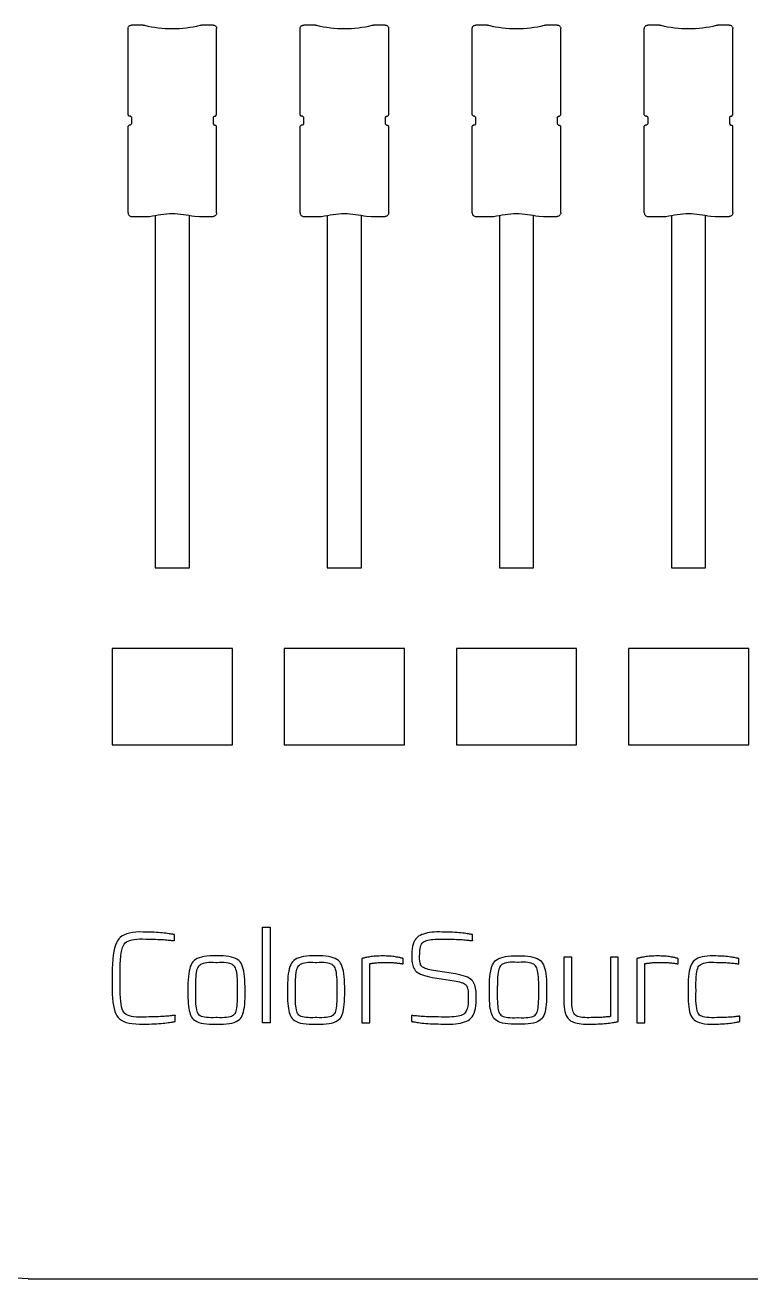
# Model space of a CAD drawing. Extents: x -49 to 275, y -8 to 142.
# Drawn here: x 51.12 to 54.28, y 87.31 to 92.78 of the extents above; entities that cross this region are included whole.
import ezdxf
from ezdxf.enums import TextEntityAlignment as Align

# ---------------------------------------------------------------- set-up
doc = ezdxf.new("R2010")
doc.units = 0
doc.header["$LTSCALE"] = 0.5
doc.header["$MEASUREMENT"] = 0
doc.layers.get('0').update_dxf_attribs({"linetype": 'CONTINUOUS'})
doc.layers.add('RISER', color=7, linetype='CONTINUOUS')
doc.styles.add('ARIAL', font='arial.ttf')

# ---------------------------------------------------------------- blocks, each defined once
blk = doc.blocks.new('*U32')
at = {"layer": 'RISER'}
for p, q in [((-11.506, -0.4239), (-11.506, -0.0478)), ((-11.4395, -0.0323), (-11.4904, -0.0323)), ((-11.4395, -0.0323), (-11.4345, -0.033)), ((-11.1915, -0.033), (-11.1865, -0.0323)), ((-11.1356, -0.0323), (-11.1865, -0.0323)), ((-11.12, -0.4239), (-11.12, -0.0478)), ((-10.756, -0.4239), (-10.756, -0.0478)), ((-10.6895, -0.0323), (-10.7404, -0.0323)), ((-10.6895, -0.0323), (-10.6845, -0.033)), ((-10.4415, -0.033), (-10.4365, -0.0323)), ((-10.3856, -0.0323), (-10.4365, -0.0323)), ((-10.37, -0.4239), (-10.37, -0.0478)), ((-10.006, -0.4239), (-10.006, -0.0478)), ((-9.9394, -0.0323), (-9.9904, -0.0323)), ((-9.9394, -0.0323), (-9.9345, -0.033)), ((-9.6915, -0.033), (-9.6865, -0.0323)), ((-9.6356, -0.0323), (-9.6865, -0.0323)), ((-9.62, -0.4239), (-9.62, -0.0478)), ((-9.256, -0.4239), (-9.256, -0.0478)), ((-9.1894, -0.0323), (-9.2404, -0.0323)), ((-9.1894, -0.0323), (-9.1845, -0.033)), ((-8.9415, -0.033), (-8.9365, -0.0323)), ((-8.8856, -0.0323), (-8.9365, -0.0323)), ((-8.87, -0.4239), (-8.87, -0.0478)), ((-11.501, -0.4289), (-11.506, -0.4239)), ((-11.496, -0.4289), (-11.501, -0.4289)), ((-11.491, -0.4338), (-11.496, -0.4289)), ((-11.491, -0.4338), (-11.491, -0.4636)), ((-11.135, -0.4338), (-11.13, -0.4289)), ((-11.135, -0.4338), (-11.135, -0.4636)), ((-11.13, -0.4289), (-11.125, -0.4289)), ((-11.125, -0.4289), (-11.12, -0.4239)), ((-10.751, -0.4289), (-10.756, -0.4239)), ((-10.746, -0.4289), (-10.751, -0.4289)), ((-10.741, -0.4338), (-10.746, -0.4289)), ((-10.741, -0.4338), (-10.741, -0.4636)), ((-10.385, -0.4338), (-10.38, -0.4289)), ((-10.385, -0.4338), (-10.385, -0.4636)), ((-10.38, -0.4289), (-10.375, -0.4289)), ((-10.375, -0.4289), (-10.37, -0.4239)), ((-10.001, -0.4289), (-10.006, -0.4239)), ((-9.996, -0.4289), (-10.001, -0.4289)), ((-9.991, -0.4338), (-9.996, -0.4289)), ((-9.991, -0.4338), (-9.991, -0.4636)), ((-9.635, -0.4338), (-9.63, -0.4289)), ((-9.635, -0.4338), (-9.635, -0.4636)), ((-9.63, -0.4289), (-9.625, -0.4289)), ((-9.625, -0.4289), (-9.62, -0.4239)), ((-9.251, -0.4289), (-9.256, -0.4239)), ((-9.246, -0.4289), (-9.251, -0.4289)), ((-9.241, -0.4338), (-9.246, -0.4289)), ((-9.241, -0.4338), (-9.241, -0.4636)), ((-8.885, -0.4338), (-8.88, -0.4289)), ((-8.885, -0.4338), (-8.885, -0.4636)), ((-8.88, -0.4289), (-8.875, -0.4289)), ((-8.875, -0.4289), (-8.87, -0.4239)), ((-11.501, -0.4686), (-11.506, -0.4735)), ((-11.506, -0.8513), (-11.506, -0.4735)), ((-11.496, -0.4686), (-11.501, -0.4686)), ((-11.491, -0.4636), (-11.496, -0.4686)), ((-11.135, -0.4636), (-11.13, -0.4686)), ((-11.13, -0.4686), (-11.125, -0.4686)), ((-11.125, -0.4686), (-11.12, -0.4735)), ((-11.12, -0.8513), (-11.12, -0.4735)), ((-10.751, -0.4686), (-10.756, -0.4735)), ((-10.756, -0.8513), (-10.756, -0.4735)), ((-10.746, -0.4686), (-10.751, -0.4686)), ((-10.741, -0.4636), (-10.746, -0.4686)), ((-10.385, -0.4636), (-10.38, -0.4686)), ((-10.38, -0.4686), (-10.375, -0.4686)), ((-10.375, -0.4686), (-10.37, -0.4735)), ((-10.37, -0.8513), (-10.37, -0.4735)), ((-10.001, -0.4686), (-10.006, -0.4735)), ((-10.006, -0.8513), (-10.006, -0.4735)), ((-9.996, -0.4686), (-10.001, -0.4686)), ((-9.991, -0.4636), (-9.996, -0.4686)), ((-9.635, -0.4636), (-9.63, -0.4686)), ((-9.63, -0.4686), (-9.625, -0.4686)), ((-9.625, -0.4686), (-9.62, -0.4735)), ((-9.62, -0.8513), (-9.62, -0.4735)), ((-9.251, -0.4686), (-9.256, -0.4735)), ((-9.256, -0.8513), (-9.256, -0.4735)), ((-9.246, -0.4686), (-9.251, -0.4686)), ((-9.241, -0.4636), (-9.246, -0.4686)), ((-8.885, -0.4636), (-8.88, -0.4686)), ((-8.88, -0.4686), (-8.875, -0.4686)), ((-8.875, -0.4686), (-8.87, -0.4735)), ((-8.87, -0.8513), (-8.87, -0.4735)), ((-11.4904, -0.8667), (-11.4283, -0.8667)), ((-11.4283, -0.8667), (-11.4121, -0.8665)), ((-11.3875, -0.8634), (-11.3875, -2.3988)), ((-11.2385, -2.3988), (-11.2385, -0.8634)), ((-11.2162, -0.8662), (-11.1949, -0.8667)), ((-11.1949, -0.8667), (-11.1356, -0.8667)), ((-10.7404, -0.8667), (-10.6783, -0.8667)), ((-10.6783, -0.8667), (-10.6621, -0.8665)), ((-10.6375, -0.8634), (-10.6375, -2.3988)), ((-10.4885, -2.3988), (-10.4885, -0.8634)), ((-10.4662, -0.8662), (-10.4449, -0.8667)), ((-10.4449, -0.8667), (-10.3856, -0.8667)), ((-9.9904, -0.8667), (-9.9283, -0.8667)), ((-9.9283, -0.8667), (-9.9121, -0.8665)), ((-9.8875, -0.8634), (-9.8875, -2.3988)), ((-9.7385, -2.3988), (-9.7385, -0.8634)), ((-9.7162, -0.8662), (-9.6949, -0.8667)), ((-9.6949, -0.8667), (-9.6356, -0.8667)), ((-9.2404, -0.8667), (-9.1783, -0.8667)), ((-9.1783, -0.8667), (-9.1621, -0.8665)), ((-9.1375, -0.8634), (-9.1375, -2.3988)), ((-8.9885, -2.3988), (-8.9885, -0.8634)), ((-8.9662, -0.8662), (-8.9449, -0.8667)), ((-8.9449, -0.8667), (-8.8856, -0.8667)), ((-11.3875, -2.3988), (-11.2385, -2.3988)), ((-10.6375, -2.3988), (-10.4885, -2.3988)), ((-9.8875, -2.3988), (-9.7385, -2.3988)), ((-9.1375, -2.3988), (-8.9885, -2.3988)), ((-11.051, -2.7501), (-11.575, -2.7501)), ((-11.575, -2.7501), (-11.575, -3.171)), ((-11.051, -3.171), (-11.051, -2.7501)), ((-10.301, -2.7501), (-10.825, -2.7501)), ((-10.825, -2.7501), (-10.825, -3.171)), ((-10.301, -3.171), (-10.301, -2.7501)), ((-9.551, -2.7501), (-10.075, -2.7501)), ((-10.075, -2.7501), (-10.075, -3.171)), ((-9.551, -3.171), (-9.551, -2.7501)), ((-8.801, -2.7501), (-9.325, -2.7501)), ((-9.325, -2.7501), (-9.325, -3.171)), ((-8.801, -3.171), (-8.801, -2.7501)), ((-11.575, -3.171), (-11.051, -3.171)), ((-10.825, -3.171), (-10.301, -3.171)), ((-10.075, -3.171), (-9.551, -3.171)), ((-9.325, -3.171), (-8.801, -3.171)), ((-11.941, -5.4991), (-12.5552, -5.4672)), ((-11.941, -5.4991), (11.941, -5.4991))]:
    blk.add_line(p, q, dxfattribs=at)
for points in [[(-11.3007, -4.3767), (-11.3007, -4.3497), (-11.3007, -4.3497), (-11.3012, -4.3499), (-11.3023, -4.35), (-11.304, -4.3503), (-11.3064, -4.3505), (-11.3094, -4.3509), (-11.3131, -4.3513), (-11.3174, -4.3517), (-11.3224, -4.3523), (-11.328, -4.3528), (-11.3343, -4.3534), (-11.3343, -4.3534), (-11.3412, -4.3541), (-11.3485, -4.3546), (-11.3564, -4.3551), (-11.3649, -4.3556), (-11.3738, -4.356), (-11.3833, -4.3563), (-11.3933, -4.3566), (-11.4038, -4.3569), (-11.4148, -4.357), (-11.4263, -4.3572), (-11.4263, -4.3572), (-11.4416, -4.3579), (-11.4557, -4.358), (-11.4685, -4.3575), (-11.4802, -4.3563), (-11.4906, -4.3546), (-11.4999, -4.3523), (-11.5079, -4.3493), (-11.5147, -4.3457), (-11.5203, -4.3415), (-11.5247, -4.3367), (-11.5247, -4.3367), (-11.5283, -4.3307), (-11.5314, -4.3228), (-11.5341, -4.3131), (-11.5363, -4.3016), (-11.5381, -4.2882), (-11.5395, -4.273), (-11.5404, -4.2559), (-11.5409, -4.237), (-11.5409, -4.2162), (-11.5405, -4.1937), (-11.5405, -4.1937), (-11.5408, -4.1693), (-11.5406, -4.147), (-11.5399, -4.1266), (-11.5388, -4.1083), (-11.5373, -4.0919), (-11.5353, -4.0774), (-11.5328, -4.065), (-11.5298, -4.0546), (-11.5264, -4.0461), (-11.5226, -4.0396), (-11.5226, -4.0396), (-11.5179, -4.0344), (-11.5122, -4.0299), (-11.5055, -4.026), (-11.4976, -4.0229), (-11.4887, -4.0203), (-11.4787, -4.0185), (-11.4677, -4.0172), (-11.4555, -4.0167), (-11.4423, -4.0168), (-11.4281, -4.0176), (-11.4281, -4.0176), (-11.4167, -4.0177), (-11.4058, -4.0178), (-11.3955, -4.0181), (-11.3856, -4.0183), (-11.3763, -4.0186), (-11.3675, -4.019), (-11.3592, -4.0194), (-11.3514, -4.0199), (-11.3441, -4.0204), (-11.3373, -4.021), (-11.3373, -4.021), (-11.3311, -4.0216), (-11.3255, -4.0221), (-11.3206, -4.0226), (-11.3164, -4.023), (-11.3127, -4.0234), (-11.3097, -4.0237), (-11.3074, -4.024), (-11.3057, -4.0242), (-11.3046, -4.0243), (-11.3042, -4.0244), (-11.3042, -3.9979), (-11.3042, -3.9979), (-11.3046, -3.9977), (-11.3058, -3.9974), (-11.3077, -3.9971), (-11.3103, -3.9966), (-11.3135, -3.9961), (-11.3175, -3.9955), (-11.3222, -3.9948), (-11.3276, -3.9941), (-11.3337, -3.9932), (-11.3405, -3.9923), (-11.3405, -3.9923), (-11.3479, -3.9913), (-11.3558, -3.9905), (-11.3643, -3.9897), (-11.3734, -3.989), (-11.3831, -3.9884), (-11.3932, -3.9879), (-11.404, -3.9874), (-11.4153, -3.9871), (-11.4271, -3.9868), (-11.4395, -3.9866), (-11.4395, -3.9866), (-11.4564, -3.9864), (-11.472, -3.987), (-11.4863, -3.9886), (-11.4995, -3.991), (-11.5114, -3.9944), (-11.522, -3.9986), (-11.5314, -4.0038), (-11.5396, -4.0098), (-11.5465, -4.0167), (-11.5522, -4.0245), (-11.5522, -4.0245), (-11.557, -4.0337), (-11.5613, -4.0445), (-11.565, -4.0571), (-11.5681, -4.0715), (-11.5706, -4.0875), (-11.5726, -4.1053), (-11.574, -4.1248), (-11.5749, -4.146), (-11.5751, -4.169), (-11.5749, -4.1937), (-11.5749, -4.1937), (-11.5753, -4.2165), (-11.5752, -4.2378), (-11.5745, -4.2576), (-11.5733, -4.2757), (-11.5716, -4.2923), (-11.5693, -4.3073), (-11.5665, -4.3207), (-11.5631, -4.3326), (-11.5592, -4.3429), (-11.5548, -4.3516), (-11.5548, -4.3516), (-11.5494, -4.359), (-11.5425, -4.3657), (-11.5343, -4.3715), (-11.5247, -4.3764), (-11.5137, -4.3805), (-11.5013, -4.3837), (-11.4875, -4.3861), (-11.4724, -4.3876), (-11.4558, -4.3883), (-11.4378, -4.3881), (-11.4378, -4.3881), (-11.4253, -4.3879), (-11.4134, -4.3877), (-11.402, -4.3873), (-11.3911, -4.3869), (-11.3808, -4.3863), (-11.3711, -4.3857), (-11.3619, -4.385), (-11.3533, -4.3842), (-11.3452, -4.3834), (-11.3377, -4.3824), (-11.3377, -4.3824), (-11.3308, -4.3814), (-11.3246, -4.3806), (-11.3191, -4.3798), (-11.3143, -4.3791), (-11.3103, -4.3785), (-11.307, -4.3779), (-11.3043, -4.3775), (-11.3024, -4.3771), (-11.3012, -4.3769), (-11.3007, -4.3767), (-11.3007, -4.3767)], [(-10.8863, -4.3826), (-10.9206, -4.3826), (-10.9206, -3.9661), (-10.8863, -3.9661), (-10.8863, -4.3826), (-10.8863, -4.3826)], [(-9.9888, -4.2808), (-9.9888, -4.2808), (-9.9885, -4.2714), (-9.9884, -4.2624), (-9.9887, -4.2539), (-9.9893, -4.2458), (-9.9903, -4.2381), (-9.9916, -4.2309), (-9.9932, -4.2241), (-9.9952, -4.2178), (-9.9975, -4.2119), (-10.0001, -4.2064), (-10.0001, -4.2064), (-10.0034, -4.2013), (-10.0078, -4.1965), (-10.0131, -4.192), (-10.0195, -4.1878), (-10.0269, -4.184), (-10.0353, -4.1804), (-10.0447, -4.1771), (-10.0551, -4.1742), (-10.0666, -4.1715), (-10.079, -4.1691), (-10.1744, -4.1538), (-10.1744, -4.1538), (-10.1828, -4.1525), (-10.1904, -4.1511), (-10.1974, -4.1495), (-10.2038, -4.1478), (-10.2094, -4.146), (-10.2143, -4.1441), (-10.2186, -4.142), (-10.2222, -4.1398), (-10.2251, -4.1374), (-10.2273, -4.135), (-10.2273, -4.135), (-10.2291, -4.1322), (-10.2307, -4.1288), (-10.232, -4.125), (-10.2331, -4.1207), (-10.234, -4.1158), (-10.2346, -4.1104), (-10.235, -4.1045), (-10.2352, -4.0981), (-10.2352, -4.0911), (-10.2349, -4.0837), (-10.2349, -4.0837), (-10.2348, -4.0745), (-10.2343, -4.0662), (-10.2332, -4.0585), (-10.2315, -4.0516), (-10.2294, -4.0455), (-10.2268, -4.0401), (-10.2236, -4.0354), (-10.2199, -4.0315), (-10.2158, -4.0283), (-10.2111, -4.0259), (-10.2111, -4.0259), (-10.2057, -4.0239), (-10.1997, -4.0222), (-10.1929, -4.0208), (-10.1853, -4.0196), (-10.177, -4.0186), (-10.168, -4.0179), (-10.1582, -4.0175), (-10.1477, -4.0173), (-10.1364, -4.0173), (-10.1244, -4.0176), (-10.1244, -4.0176), (-10.1134, -4.0177), (-10.1029, -4.0179), (-10.0928, -4.0181), (-10.0833, -4.0183), (-10.0743, -4.0187), (-10.0658, -4.019), (-10.0577, -4.0194), (-10.0502, -4.0199), (-10.0431, -4.0204), (-10.0366, -4.021), (-10.0366, -4.021), (-10.0306, -4.0216), (-10.0252, -4.0221), (-10.0205, -4.0226), (-10.0164, -4.023), (-10.0129, -4.0234), (-10.01, -4.0237), (-10.0077, -4.0239), (-10.0061, -4.0242), (-10.005, -4.0243), (-10.0046, -4.0244), (-10.0046, -3.9981), (-10.0046, -3.9981), (-10.0051, -3.9979), (-10.0062, -3.9976), (-10.008, -3.9973), (-10.0105, -3.9968), (-10.0137, -3.9963), (-10.0176, -3.9957), (-10.0222, -3.995), (-10.0274, -3.9942), (-10.0333, -3.9933), (-10.04, -3.9923), (-10.04, -3.9923), (-10.0472, -3.9914), (-10.055, -3.9905), (-10.0633, -3.9897), (-10.0722, -3.989), (-10.0817, -3.9884), (-10.0917, -3.9879), (-10.1022, -3.9874), (-10.1133, -3.9871), (-10.125, -3.9868), (-10.1372, -3.9866), (-10.1372, -3.9866), (-10.1491, -3.9863), (-10.1605, -3.9864), (-10.1714, -3.9869), (-10.1818, -3.9878), (-10.1917, -3.9891), (-10.201, -3.9908), (-10.2099, -3.9928), (-10.2182, -3.9953), (-10.226, -3.9981), (-10.2333, -4.0013), (-10.2333, -4.0013), (-10.24, -4.0052), (-10.246, -4.0101), (-10.2514, -4.0159), (-10.256, -4.0227), (-10.2599, -4.0305), (-10.2632, -4.0392), (-10.2657, -4.0489), (-10.2676, -4.0595), (-10.2688, -4.0711), (-10.2693, -4.0837), (-10.2693, -4.0837), (-10.2697, -4.0917), (-10.2697, -4.0994), (-10.2694, -4.1067), (-10.2688, -4.1137), (-10.2679, -4.1204), (-10.2666, -4.1268), (-10.2649, -4.1329), (-10.263, -4.1386), (-10.2607, -4.144), (-10.258, -4.1491), (-10.258, -4.1491), (-10.2547, -4.1538), (-10.2503, -4.1583), (-10.245, -4.1626), (-10.2386, -4.1665), (-10.2312, -4.1702), (-10.2228, -4.1736), (-10.2134, -4.1768), (-10.203, -4.1796), (-10.1915, -4.1822), (-10.1791, -4.1845), (-10.0843, -4.1999), (-10.0843, -4.1999), (-10.0758, -4.2012), (-10.0681, -4.2026), (-10.061, -4.2042), (-10.0547, -4.206), (-10.049, -4.2079), (-10.044, -4.21), (-10.0397, -4.2123), (-10.036, -4.2148), (-10.0331, -4.2175), (-10.0308, -4.2203), (-10.0308, -4.2203), (-10.0291, -4.2235), (-10.0275, -4.2274), (-10.0262, -4.2319), (-10.025, -4.237), (-10.0242, -4.2427), (-10.0235, -4.2491), (-10.0231, -4.2561), (-10.0229, -4.2637), (-10.023, -4.2719), (-10.0232, -4.2808), (-10.0232, -4.2808), (-10.0233, -4.2914), (-10.0238, -4.3011), (-10.025, -4.3099), (-10.0266, -4.3179), (-10.0288, -4.325), (-10.0316, -4.3312), (-10.0349, -4.3366), (-10.0388, -4.3411), (-10.0432, -4.3448), (-10.0481, -4.3476), (-10.0481, -4.3476), (-10.0537, -4.3499), (-10.0602, -4.3518), (-10.0675, -4.3535), (-10.0756, -4.3549), (-10.0846, -4.356), (-10.0944, -4.3568), (-10.105, -4.3573), (-10.1164, -4.3576), (-10.1287, -4.3575), (-10.1419, -4.3572), (-10.1419, -4.3572), (-10.1537, -4.3571), (-10.1649, -4.3569), (-10.1757, -4.3567), (-10.1859, -4.3564), (-10.1956, -4.3561), (-10.2047, -4.3557), (-10.2133, -4.3553), (-10.2214, -4.3549), (-10.229, -4.3543), (-10.236, -4.3537), (-10.236, -4.3537), (-10.2425, -4.3532), (-10.2482, -4.3527), (-10.2533, -4.3522), (-10.2578, -4.3518), (-10.2615, -4.3514), (-10.2647, -4.3511), (-10.2671, -4.3508), (-10.2689, -4.3506), (-10.27, -4.3504), (-10.2704, -4.3503), (-10.2704, -4.3764), (-10.2704, -4.3764), (-10.27, -4.3766), (-10.2687, -4.3769), (-10.2668, -4.3773), (-10.2642, -4.3777), (-10.2608, -4.3783), (-10.2567, -4.3789), (-10.2518, -4.3796), (-10.2463, -4.3804), (-10.24, -4.3813), (-10.233, -4.3823), (-10.233, -4.3823), (-10.2253, -4.3833), (-10.217, -4.3841), (-10.2082, -4.3849), (-10.1987, -4.3857), (-10.1887, -4.3863), (-10.1781, -4.3868), (-10.1668, -4.3873), (-10.155, -4.3876), (-10.1426, -4.3879), (-10.1297, -4.3881), (-10.1297, -4.3881), (-10.1159, -4.3885), (-10.1028, -4.3884), (-10.0905, -4.3878), (-10.0788, -4.3869), (-10.0679, -4.3855), (-10.0577, -4.3837), (-10.0482, -4.3815), (-10.0394, -4.3789), (-10.0313, -4.3758), (-10.0239, -4.3723), (-10.0239, -4.3723), (-10.0172, -4.368), (-10.0113, -4.3627), (-10.006, -4.3563), (-10.0015, -4.3487), (-9.9976, -4.3401), (-9.9944, -4.3305), (-9.992, -4.3197), (-9.9902, -4.3078), (-9.9892, -4.2949), (-9.9888, -4.2808), (-9.9888, -4.2808)], [(-11.1203, -4.3884), (-11.1203, -4.3884), (-11.1045, -4.3886), (-11.0899, -4.3883), (-11.0764, -4.3873), (-11.0642, -4.3857), (-11.0532, -4.3834), (-11.0433, -4.3806), (-11.0347, -4.3771), (-11.0272, -4.3731), (-11.0209, -4.3684), (-11.0158, -4.363), (-11.0158, -4.363), (-11.012, -4.3575), (-11.0086, -4.3509), (-11.0056, -4.3432), (-11.003, -4.3345), (-11.0008, -4.3248), (-10.999, -4.314), (-10.9976, -4.3022), (-10.9967, -4.2894), (-10.9961, -4.2755), (-10.9959, -4.2606), (-10.9959, -4.2606), (-10.9959, -4.257), (-10.996, -4.2535), (-10.996, -4.25), (-10.996, -4.2465), (-10.996, -4.243), (-10.996, -4.2394), (-10.996, -4.2359), (-10.996, -4.2324), (-10.996, -4.2289), (-10.996, -4.2254), (-10.996, -4.2254), (-10.9963, -4.2095), (-10.9969, -4.1947), (-10.998, -4.1811), (-10.9995, -4.1686), (-11.0015, -4.1571), (-11.0039, -4.1469), (-11.0067, -4.1377), (-11.0099, -4.1296), (-11.0136, -4.1227), (-11.0178, -4.1168), (-11.0178, -4.1168), (-11.0231, -4.1114), (-11.0295, -4.1065), (-11.037, -4.1023), (-11.0456, -4.0988), (-11.0553, -4.0959), (-11.0661, -4.0936), (-11.078, -4.0919), (-11.091, -4.0909), (-11.1051, -4.0905), (-11.1203, -4.0908), (-11.1203, -4.0908), (-11.1356, -4.0905), (-11.1498, -4.0909), (-11.1629, -4.0919), (-11.1749, -4.0936), (-11.1858, -4.0959), (-11.1955, -4.0988), (-11.2042, -4.1023), (-11.2117, -4.1065), (-11.2182, -4.1114), (-11.2235, -4.1168), (-11.2235, -4.1168), (-11.2276, -4.1227), (-11.2313, -4.1296), (-11.2345, -4.1376), (-11.2373, -4.1467), (-11.2397, -4.157), (-11.2416, -4.1684), (-11.2431, -4.1808), (-11.2442, -4.1944), (-11.2449, -4.2091), (-11.2451, -4.2249), (-11.2451, -4.2738), (-11.2451, -4.2738), (-11.2446, -4.2866), (-11.2439, -4.2986), (-11.2427, -4.3097), (-11.2413, -4.3199), (-11.2395, -4.3292), (-11.2373, -4.3377), (-11.2349, -4.3453), (-11.232, -4.3521), (-11.2289, -4.358), (-11.2254, -4.363), (-11.2254, -4.363), (-11.2203, -4.3684), (-11.214, -4.3731), (-11.2066, -4.3771), (-11.1979, -4.3806), (-11.1879, -4.3834), (-11.1768, -4.3857), (-11.1645, -4.3873), (-11.151, -4.3883), (-11.1362, -4.3886), (-11.1203, -4.3884)], [(-10.686, -4.3884), (-10.686, -4.3884), (-10.6702, -4.3886), (-10.6556, -4.3883), (-10.6422, -4.3873), (-10.63, -4.3857), (-10.6189, -4.3834), (-10.6091, -4.3806), (-10.6004, -4.3771), (-10.593, -4.3731), (-10.5867, -4.3684), (-10.5816, -4.363), (-10.5816, -4.363), (-10.5778, -4.3575), (-10.5744, -4.3509), (-10.5714, -4.3432), (-10.5688, -4.3345), (-10.5666, -4.3248), (-10.5648, -4.314), (-10.5634, -4.3022), (-10.5624, -4.2894), (-10.5619, -4.2755), (-10.5617, -4.2606), (-10.5617, -4.2606), (-10.5617, -4.257), (-10.5617, -4.2535), (-10.5617, -4.25), (-10.5617, -4.2465), (-10.5618, -4.243), (-10.5618, -4.2394), (-10.5618, -4.2359), (-10.5618, -4.2324), (-10.5618, -4.2289), (-10.5618, -4.2254), (-10.5618, -4.2254), (-10.562, -4.2095), (-10.5627, -4.1947), (-10.5638, -4.1811), (-10.5653, -4.1686), (-10.5673, -4.1571), (-10.5696, -4.1469), (-10.5725, -4.1377), (-10.5757, -4.1296), (-10.5794, -4.1227), (-10.5835, -4.1168), (-10.5835, -4.1168), (-10.5889, -4.1114), (-10.5953, -4.1065), (-10.6028, -4.1023), (-10.6114, -4.0988), (-10.6211, -4.0959), (-10.6319, -4.0936), (-10.6438, -4.0919), (-10.6568, -4.0909), (-10.6709, -4.0905), (-10.686, -4.0908), (-10.686, -4.0908), (-10.7014, -4.0905), (-10.7156, -4.0909), (-10.7287, -4.0919), (-10.7407, -4.0936), (-10.7515, -4.0959), (-10.7613, -4.0988), (-10.77, -4.1023), (-10.7775, -4.1065), (-10.7839, -4.1114), (-10.7893, -4.1168), (-10.7893, -4.1168), (-10.7934, -4.1227), (-10.797, -4.1296), (-10.8003, -4.1376), (-10.8031, -4.1467), (-10.8055, -4.157), (-10.8074, -4.1684), (-10.8089, -4.1808), (-10.81, -4.1944), (-10.8106, -4.2091), (-10.8108, -4.2249), (-10.8108, -4.2738), (-10.8108, -4.2738), (-10.8104, -4.2866), (-10.8096, -4.2986), (-10.8085, -4.3097), (-10.807, -4.3199), (-10.8052, -4.3292), (-10.8031, -4.3377), (-10.8006, -4.3453), (-10.7978, -4.3521), (-10.7947, -4.358), (-10.7912, -4.363), (-10.7912, -4.363), (-10.7861, -4.3684), (-10.7798, -4.3731), (-10.7723, -4.3771), (-10.7636, -4.3806), (-10.7537, -4.3834), (-10.7426, -4.3857), (-10.7303, -4.3873), (-10.7167, -4.3883), (-10.702, -4.3886), (-10.686, -4.3884)], [(-10.3063, -4.1258), (-10.3063, -4.1023), (-10.3063, -4.1023), (-10.3067, -4.1021), (-10.3074, -4.1018), (-10.3087, -4.1015), (-10.3104, -4.101), (-10.3126, -4.1005), (-10.3152, -4.0999), (-10.3183, -4.0992), (-10.3219, -4.0984), (-10.326, -4.0975), (-10.3305, -4.0966), (-10.3305, -4.0966), (-10.3354, -4.0956), (-10.3407, -4.0947), (-10.3464, -4.0939), (-10.3524, -4.0932), (-10.3588, -4.0926), (-10.3656, -4.0921), (-10.3728, -4.0916), (-10.3803, -4.0913), (-10.3881, -4.091), (-10.3964, -4.0908), (-10.3964, -4.0908), (-10.4046, -4.091), (-10.4124, -4.0913), (-10.4198, -4.0916), (-10.4269, -4.0921), (-10.4337, -4.0926), (-10.4401, -4.0932), (-10.4461, -4.0939), (-10.4518, -4.0947), (-10.4571, -4.0956), (-10.462, -4.0966), (-10.462, -4.0966), (-10.4666, -4.0975), (-10.4707, -4.0984), (-10.4743, -4.0992), (-10.4774, -4.0999), (-10.4801, -4.1005), (-10.4823, -4.101), (-10.484, -4.1015), (-10.4853, -4.1018), (-10.4861, -4.1021), (-10.4864, -4.1023), (-10.4864, -4.3826), (-10.452, -4.3826), (-10.452, -4.1246), (-10.452, -4.1246), (-10.4518, -4.1245), (-10.4512, -4.1244), (-10.4502, -4.1242), (-10.4489, -4.124), (-10.4472, -4.1237), (-10.4452, -4.1234), (-10.4428, -4.1231), (-10.44, -4.1227), (-10.4369, -4.1223), (-10.4334, -4.1218), (-10.4334, -4.1218), (-10.4297, -4.1213), (-10.4256, -4.1209), (-10.4212, -4.1205), (-10.4165, -4.1201), (-10.4116, -4.1198), (-10.4064, -4.1195), (-10.4009, -4.1193), (-10.3951, -4.1191), (-10.389, -4.119), (-10.3826, -4.1189), (-10.3826, -4.1189), (-10.3756, -4.119), (-10.369, -4.1192), (-10.3626, -4.1194), (-10.3566, -4.1197), (-10.3509, -4.12), (-10.3454, -4.1204), (-10.3403, -4.1208), (-10.3355, -4.1213), (-10.331, -4.1218), (-10.3269, -4.1224), (-10.3269, -4.1224), (-10.323, -4.1229), (-10.3196, -4.1234), (-10.3165, -4.1239), (-10.3139, -4.1243), (-10.3117, -4.1247), (-10.3098, -4.125), (-10.3083, -4.1253), (-10.3073, -4.1255), (-10.3066, -4.1257), (-10.3063, -4.1258), (-10.3063, -4.1258)], [(-9.9112, -4.363), (-9.9112, -4.363), (-9.9146, -4.358), (-9.9178, -4.3521), (-9.9206, -4.3453), (-9.9231, -4.3377), (-9.9252, -4.3292), (-9.927, -4.3199), (-9.9285, -4.3097), (-9.9296, -4.2986), (-9.9304, -4.2866), (-9.9308, -4.2738), (-9.9308, -4.2249), (-9.9308, -4.2249), (-9.9306, -4.2091), (-9.93, -4.1944), (-9.9289, -4.1808), (-9.9274, -4.1683), (-9.9254, -4.157), (-9.923, -4.1467), (-9.9202, -4.1376), (-9.917, -4.1296), (-9.9133, -4.1227), (-9.9092, -4.1169), (-9.9092, -4.1169), (-9.9039, -4.1114), (-9.8975, -4.1065), (-9.8899, -4.1023), (-9.8813, -4.0988), (-9.8715, -4.0958), (-9.8606, -4.0936), (-9.8486, -4.0919), (-9.8355, -4.0909), (-9.8213, -4.0905), (-9.806, -4.0908), (-9.806, -4.0908), (-9.7908, -4.0905), (-9.7768, -4.0909), (-9.7638, -4.0919), (-9.7519, -4.0936), (-9.7411, -4.0958), (-9.7314, -4.0988), (-9.7228, -4.1023), (-9.7152, -4.1065), (-9.7088, -4.1114), (-9.7035, -4.1169), (-9.7035, -4.1169), (-9.6994, -4.1227), (-9.6957, -4.1296), (-9.6924, -4.1377), (-9.6896, -4.1469), (-9.6872, -4.1572), (-9.6852, -4.1686), (-9.6837, -4.1811), (-9.6826, -4.1947), (-9.682, -4.2095), (-9.6818, -4.2254), (-9.6818, -4.2254), (-9.6818, -4.2289), (-9.6817, -4.2324), (-9.6817, -4.2359), (-9.6817, -4.2394), (-9.6817, -4.243), (-9.6817, -4.2465), (-9.6817, -4.25), (-9.6817, -4.2535), (-9.6817, -4.257), (-9.6817, -4.2606), (-9.6817, -4.2606), (-9.6818, -4.2755), (-9.6824, -4.2894), (-9.6834, -4.3022), (-9.6847, -4.314), (-9.6865, -4.3248), (-9.6887, -4.3345), (-9.6913, -4.3432), (-9.6943, -4.3509), (-9.6977, -4.3575), (-9.7016, -4.363), (-9.7016, -4.363), (-9.7067, -4.3684), (-9.7129, -4.3731), (-9.7204, -4.3771), (-9.7291, -4.3806), (-9.7389, -4.3834), (-9.7499, -4.3857), (-9.7622, -4.3873), (-9.7756, -4.3883), (-9.7902, -4.3886), (-9.806, -4.3884), (-9.806, -4.3884), (-9.822, -4.3886), (-9.8367, -4.3883), (-9.8502, -4.3873), (-9.8626, -4.3857), (-9.8737, -4.3834), (-9.8836, -4.3806), (-9.8923, -4.3771), (-9.8998, -4.3731), (-9.9061, -4.3684), (-9.9112, -4.363), (-9.9112, -4.363)], [(-9.3696, -4.377), (-9.3696, -4.0964), (-9.4035, -4.0964), (-9.4035, -4.3552), (-9.4035, -4.3552), (-9.4038, -4.3553), (-9.4045, -4.3554), (-9.4057, -4.3555), (-9.4073, -4.3557), (-9.4093, -4.3559), (-9.4118, -4.3562), (-9.4147, -4.3565), (-9.418, -4.3568), (-9.4218, -4.3571), (-9.426, -4.3575), (-9.426, -4.3575), (-9.4306, -4.3579), (-9.4356, -4.3582), (-9.4409, -4.3586), (-9.4465, -4.3588), (-9.4525, -4.3591), (-9.4588, -4.3593), (-9.4654, -4.3595), (-9.4724, -4.3596), (-9.4798, -4.3597), (-9.4874, -4.3598), (-9.4874, -4.3598), (-9.4967, -4.3601), (-9.5054, -4.3602), (-9.5136, -4.3599), (-9.5211, -4.3594), (-9.5281, -4.3587), (-9.5344, -4.3576), (-9.5402, -4.3563), (-9.5454, -4.3547), (-9.55, -4.3528), (-9.5541, -4.3507), (-9.5541, -4.3507), (-9.5576, -4.348), (-9.5608, -4.3445), (-9.5636, -4.3402), (-9.5659, -4.3351), (-9.5679, -4.3291), (-9.5695, -4.3223), (-9.5707, -4.3147), (-9.5715, -4.3063), (-9.572, -4.2971), (-9.572, -4.2871), (-9.572, -4.0964), (-9.6064, -4.0964), (-9.6064, -4.2871), (-9.6064, -4.2871), (-9.6061, -4.3003), (-9.6052, -4.3125), (-9.6037, -4.3237), (-9.6017, -4.3338), (-9.599, -4.343), (-9.5958, -4.3511), (-9.5919, -4.3582), (-9.5875, -4.3643), (-9.5825, -4.3693), (-9.5769, -4.3734), (-9.5769, -4.3734), (-9.5707, -4.3767), (-9.5638, -4.3796), (-9.5564, -4.3821), (-9.5484, -4.3842), (-9.5397, -4.3859), (-9.5305, -4.3872), (-9.5206, -4.3881), (-9.5102, -4.3886), (-9.4991, -4.3887), (-9.4874, -4.3884), (-9.4874, -4.3884), (-9.4766, -4.3882), (-9.4663, -4.3879), (-9.4564, -4.3876), (-9.4471, -4.3871), (-9.4382, -4.3866), (-9.4298, -4.386), (-9.4219, -4.3853), (-9.4145, -4.3845), (-9.4076, -4.3836), (-9.4011, -4.3827), (-9.4011, -4.3827), (-9.3952, -4.3817), (-9.3899, -4.3808), (-9.3853, -4.38), (-9.3812, -4.3793), (-9.3777, -4.3787), (-9.3749, -4.3782), (-9.3727, -4.3778), (-9.371, -4.3774), (-9.37, -4.3771), (-9.3696, -4.377), (-9.3696, -4.377)], [(-9.1079, -4.1258), (-9.1079, -4.1023), (-9.1079, -4.1023), (-9.1082, -4.1021), (-9.109, -4.1018), (-9.1102, -4.1015), (-9.1119, -4.101), (-9.1141, -4.1005), (-9.1168, -4.0999), (-9.1199, -4.0992), (-9.1235, -4.0984), (-9.1275, -4.0975), (-9.132, -4.0966), (-9.132, -4.0966), (-9.137, -4.0956), (-9.1423, -4.0947), (-9.1479, -4.0939), (-9.154, -4.0932), (-9.1604, -4.0926), (-9.1671, -4.0921), (-9.1743, -4.0916), (-9.1818, -4.0913), (-9.1897, -4.091), (-9.1979, -4.0908), (-9.1979, -4.0908), (-9.2061, -4.091), (-9.2139, -4.0913), (-9.2214, -4.0916), (-9.2285, -4.0921), (-9.2352, -4.0926), (-9.2416, -4.0932), (-9.2476, -4.0939), (-9.2533, -4.0947), (-9.2586, -4.0956), (-9.2636, -4.0966), (-9.2636, -4.0966), (-9.2681, -4.0975), (-9.2722, -4.0984), (-9.2758, -4.0992), (-9.2789, -4.0999), (-9.2816, -4.1005), (-9.2838, -4.101), (-9.2855, -4.1015), (-9.2868, -4.1018), (-9.2876, -4.1021), (-9.2879, -4.1023), (-9.2879, -4.3826), (-9.2535, -4.3826), (-9.2535, -4.1246), (-9.2535, -4.1246), (-9.2533, -4.1245), (-9.2527, -4.1244), (-9.2518, -4.1242), (-9.2504, -4.124), (-9.2488, -4.1237), (-9.2467, -4.1234), (-9.2443, -4.1231), (-9.2416, -4.1227), (-9.2384, -4.1223), (-9.235, -4.1218), (-9.235, -4.1218), (-9.2312, -4.1213), (-9.2271, -4.1209), (-9.2227, -4.1205), (-9.2181, -4.1201), (-9.2131, -4.1198), (-9.2079, -4.1195), (-9.2024, -4.1193), (-9.1966, -4.1191), (-9.1905, -4.119), (-9.1841, -4.1189), (-9.1841, -4.1189), (-9.1772, -4.119), (-9.1705, -4.1192), (-9.1642, -4.1194), (-9.1581, -4.1197), (-9.1524, -4.12), (-9.147, -4.1204), (-9.1419, -4.1208), (-9.137, -4.1213), (-9.1326, -4.1218), (-9.1284, -4.1224), (-9.1284, -4.1224), (-9.1245, -4.1229), (-9.1211, -4.1234), (-9.1181, -4.1239), (-9.1154, -4.1243), (-9.1132, -4.1247), (-9.1113, -4.125), (-9.1099, -4.1253), (-9.1088, -4.1255), (-9.1081, -4.1257), (-9.1079, -4.1258), (-9.1079, -4.1258)], [(-8.8402, -4.377), (-8.8402, -4.3535), (-8.8402, -4.3535), (-8.8406, -4.3536), (-8.8414, -4.3538), (-8.8428, -4.354), (-8.8447, -4.3542), (-8.8471, -4.3545), (-8.85, -4.3548), (-8.8534, -4.3552), (-8.8574, -4.3556), (-8.8618, -4.3561), (-8.8668, -4.3566), (-8.8668, -4.3566), (-8.8723, -4.3572), (-8.8781, -4.3577), (-8.8843, -4.3581), (-8.891, -4.3585), (-8.8981, -4.3588), (-8.9055, -4.3591), (-8.9134, -4.3594), (-8.9217, -4.3595), (-8.9304, -4.3597), (-8.9395, -4.3598), (-8.9395, -4.3598), (-8.9518, -4.3603), (-8.9632, -4.3604), (-8.9736, -4.36), (-8.983, -4.3592), (-8.9914, -4.358), (-8.9989, -4.3563), (-9.0053, -4.3541), (-9.0107, -4.3516), (-9.0152, -4.3486), (-9.0186, -4.3451), (-9.0186, -4.3451), (-9.0214, -4.3408), (-9.0238, -4.3351), (-9.0259, -4.3281), (-9.0276, -4.3198), (-9.029, -4.3102), (-9.03, -4.2992), (-9.0307, -4.287), (-9.031, -4.2734), (-9.031, -4.2585), (-9.0306, -4.2422), (-9.0306, -4.2422), (-9.0309, -4.2252), (-9.0309, -4.2095), (-9.0304, -4.1953), (-9.0297, -4.1824), (-9.0285, -4.1709), (-9.027, -4.1608), (-9.0252, -4.1521), (-9.023, -4.1448), (-9.0205, -4.1389), (-9.0176, -4.1343), (-9.0176, -4.1343), (-9.0141, -4.1307), (-9.0097, -4.1275), (-9.0043, -4.1249), (-8.9981, -4.1226), (-8.991, -4.1208), (-8.9829, -4.1195), (-8.974, -4.1187), (-8.9641, -4.1183), (-8.9534, -4.1184), (-8.9417, -4.1189), (-8.9417, -4.1189), (-8.9327, -4.119), (-8.9241, -4.1192), (-8.9159, -4.1194), (-8.9082, -4.1197), (-8.9008, -4.12), (-8.8938, -4.1204), (-8.8872, -4.1208), (-8.881, -4.1213), (-8.8753, -4.1218), (-8.8699, -4.1224), (-8.8699, -4.1224), (-8.865, -4.1229), (-8.8606, -4.1234), (-8.8567, -4.1239), (-8.8533, -4.1243), (-8.8504, -4.1247), (-8.8481, -4.125), (-8.8462, -4.1253), (-8.8449, -4.1255), (-8.844, -4.1257), (-8.8437, -4.1258), (-8.8437, -4.1023), (-8.8437, -4.1023), (-8.8441, -4.1021), (-8.845, -4.1018), (-8.8466, -4.1015), (-8.8487, -4.101), (-8.8514, -4.1005), (-8.8546, -4.0999), (-8.8585, -4.0992), (-8.8629, -4.0984), (-8.8679, -4.0975), (-8.8734, -4.0966), (-8.8734, -4.0966), (-8.8795, -4.0956), (-8.886, -4.0947), (-8.893, -4.0939), (-8.9004, -4.0932), (-8.9083, -4.0926), (-8.9166, -4.0921), (-8.9254, -4.0916), (-8.9346, -4.0913), (-8.9442, -4.091), (-8.9544, -4.0908), (-8.9544, -4.0908), (-8.9684, -4.0908), (-8.9814, -4.0915), (-8.9933, -4.0929), (-9.0042, -4.095), (-9.014, -4.0978), (-9.0228, -4.1012), (-9.0305, -4.1054), (-9.0371, -4.1102), (-9.0428, -4.1158), (-9.0473, -4.122), (-9.0473, -4.122), (-9.0511, -4.1291), (-9.0545, -4.1373), (-9.0574, -4.1466), (-9.0599, -4.157), (-9.0618, -4.1685), (-9.0634, -4.181), (-9.0645, -4.1947), (-9.0651, -4.2094), (-9.0653, -4.2253), (-9.065, -4.2422), (-9.065, -4.2422), (-9.0654, -4.2584), (-9.0653, -4.2736), (-9.0648, -4.2878), (-9.0639, -4.3009), (-9.0625, -4.313), (-9.0606, -4.324), (-9.0583, -4.334), (-9.0556, -4.343), (-9.0524, -4.351), (-9.0488, -4.3579), (-9.0488, -4.3579), (-9.0444, -4.364), (-9.0388, -4.3694), (-9.0321, -4.3741), (-9.0242, -4.3781), (-9.0152, -4.3815), (-9.005, -4.3842), (-8.9936, -4.3863), (-8.9811, -4.3877), (-8.9675, -4.3884), (-8.9526, -4.3884), (-8.9526, -4.3884), (-8.9424, -4.3882), (-8.9325, -4.3879), (-8.9232, -4.3876), (-8.9142, -4.3871), (-8.9058, -4.3866), (-8.8978, -4.386), (-8.8903, -4.3853), (-8.8832, -4.3845), (-8.8766, -4.3836), (-8.8704, -4.3827), (-8.8704, -4.3827), (-8.8648, -4.3817), (-8.8597, -4.3808), (-8.8552, -4.38), (-8.8513, -4.3793), (-8.848, -4.3787), (-8.8453, -4.3782), (-8.8431, -4.3778), (-8.8416, -4.3774), (-8.8406, -4.3771), (-8.8402, -4.377), (-8.8402, -4.377)], [(-11.1231, -4.1189), (-11.118, -4.1189), (-11.118, -4.1189), (-11.1067, -4.1184), (-11.0963, -4.1183), (-11.0867, -4.1187), (-11.078, -4.1195), (-11.0701, -4.1208), (-11.0632, -4.1225), (-11.057, -4.1247), (-11.0518, -4.1274), (-11.0474, -4.1304), (-11.0439, -4.134), (-11.0439, -4.134), (-11.0413, -4.1378), (-11.039, -4.1427), (-11.037, -4.1486), (-11.0352, -4.1556), (-11.0338, -4.1636), (-11.0325, -4.1726), (-11.0316, -4.1827), (-11.0309, -4.1938), (-11.0305, -4.206), (-11.0304, -4.2192), (-11.0304, -4.2192), (-11.0304, -4.2239), (-11.0303, -4.2286), (-11.0303, -4.2332), (-11.0303, -4.2379), (-11.0303, -4.2426), (-11.0303, -4.2473), (-11.0303, -4.2519), (-11.0303, -4.2566), (-11.0303, -4.2613), (-11.0303, -4.2659), (-11.0303, -4.2659), (-11.0304, -4.2782), (-11.0307, -4.2896), (-11.0313, -4.2999), (-11.0322, -4.3093), (-11.0333, -4.3177), (-11.0347, -4.3252), (-11.0363, -4.3317), (-11.0381, -4.3372), (-11.0403, -4.3418), (-11.0426, -4.3454), (-11.0426, -4.3454), (-11.046, -4.3488), (-11.0503, -4.3517), (-11.0555, -4.3543), (-11.0616, -4.3563), (-11.0687, -4.358), (-11.0767, -4.3592), (-11.0856, -4.36), (-11.0955, -4.3604), (-11.1063, -4.3603), (-11.118, -4.3598), (-11.1231, -4.3598), (-11.1231, -4.3598), (-11.1349, -4.3603), (-11.1458, -4.3604), (-11.1557, -4.36), (-11.1646, -4.3592), (-11.1727, -4.358), (-11.1797, -4.3563), (-11.1859, -4.3543), (-11.1911, -4.3517), (-11.1954, -4.3488), (-11.1987, -4.3454), (-11.1987, -4.3454), (-11.201, -4.3418), (-11.2031, -4.3372), (-11.205, -4.3317), (-11.2066, -4.3252), (-11.2079, -4.3178), (-11.209, -4.3094), (-11.2098, -4.3), (-11.2104, -4.2896), (-11.2108, -4.2783), (-11.2108, -4.2661), (-11.2108, -4.2661), (-11.2108, -4.2614), (-11.2108, -4.2568), (-11.2108, -4.2522), (-11.2108, -4.2476), (-11.2108, -4.243), (-11.2108, -4.2383), (-11.2108, -4.2337), (-11.2107, -4.2291), (-11.2107, -4.2245), (-11.2107, -4.2198), (-11.2107, -4.2198), (-11.2106, -4.2065), (-11.2102, -4.1942), (-11.2095, -4.183), (-11.2085, -4.1729), (-11.2073, -4.1637), (-11.2058, -4.1557), (-11.204, -4.1487), (-11.2019, -4.1427), (-11.1996, -4.1378), (-11.197, -4.134), (-11.197, -4.134), (-11.1934, -4.1304), (-11.189, -4.1274), (-11.1838, -4.1247), (-11.1777, -4.1225), (-11.1707, -4.1208), (-11.1629, -4.1195), (-11.1542, -4.1187), (-11.1447, -4.1183), (-11.1344, -4.1184), (-11.1231, -4.1189), (-11.1231, -4.1189)], [(-10.6889, -4.1189), (-10.6838, -4.1189), (-10.6838, -4.1189), (-10.6725, -4.1184), (-10.662, -4.1183), (-10.6525, -4.1187), (-10.6437, -4.1195), (-10.6359, -4.1208), (-10.6289, -4.1225), (-10.6228, -4.1247), (-10.6176, -4.1274), (-10.6132, -4.1304), (-10.6097, -4.134), (-10.6097, -4.134), (-10.6071, -4.1378), (-10.6048, -4.1427), (-10.6028, -4.1486), (-10.601, -4.1556), (-10.5995, -4.1636), (-10.5983, -4.1726), (-10.5974, -4.1827), (-10.5967, -4.1938), (-10.5963, -4.206), (-10.5961, -4.2192), (-10.5961, -4.2192), (-10.5961, -4.2239), (-10.5961, -4.2286), (-10.5961, -4.2332), (-10.5961, -4.2379), (-10.5961, -4.2426), (-10.5961, -4.2473), (-10.5961, -4.2519), (-10.5961, -4.2566), (-10.5961, -4.2613), (-10.5961, -4.2659), (-10.5961, -4.2659), (-10.5962, -4.2782), (-10.5965, -4.2896), (-10.5971, -4.2999), (-10.598, -4.3093), (-10.5991, -4.3177), (-10.6004, -4.3252), (-10.602, -4.3317), (-10.6039, -4.3372), (-10.606, -4.3418), (-10.6084, -4.3454), (-10.6084, -4.3454), (-10.6117, -4.3488), (-10.616, -4.3517), (-10.6212, -4.3543), (-10.6274, -4.3563), (-10.6345, -4.358), (-10.6425, -4.3592), (-10.6514, -4.36), (-10.6612, -4.3604), (-10.672, -4.3603), (-10.6838, -4.3598), (-10.6889, -4.3598), (-10.6889, -4.3598), (-10.7007, -4.3603), (-10.7115, -4.3604), (-10.7214, -4.36), (-10.7304, -4.3592), (-10.7384, -4.358), (-10.7455, -4.3563), (-10.7517, -4.3543), (-10.7569, -4.3517), (-10.7611, -4.3488), (-10.7645, -4.3454), (-10.7645, -4.3454), (-10.7668, -4.3418), (-10.7689, -4.3372), (-10.7707, -4.3317), (-10.7723, -4.3252), (-10.7737, -4.3178), (-10.7748, -4.3094), (-10.7756, -4.3), (-10.7762, -4.2896), (-10.7765, -4.2783), (-10.7766, -4.2661), (-10.7765, -4.2198), (-10.7765, -4.2198), (-10.7764, -4.2065), (-10.776, -4.1942), (-10.7753, -4.183), (-10.7743, -4.1729), (-10.7731, -4.1637), (-10.7716, -4.1557), (-10.7698, -4.1487), (-10.7677, -4.1427), (-10.7654, -4.1378), (-10.7628, -4.134), (-10.7628, -4.134), (-10.7592, -4.1304), (-10.7548, -4.1274), (-10.7496, -4.1247), (-10.7435, -4.1225), (-10.7365, -4.1208), (-10.7287, -4.1195), (-10.72, -4.1187), (-10.7105, -4.1183), (-10.7001, -4.1184), (-10.6889, -4.1189), (-10.6889, -4.1189)], [(-9.8827, -4.134), (-9.8827, -4.134), (-9.8853, -4.1378), (-9.8877, -4.1427), (-9.8897, -4.1487), (-9.8915, -4.1557), (-9.893, -4.1637), (-9.8942, -4.1729), (-9.8952, -4.183), (-9.8959, -4.1942), (-9.8963, -4.2065), (-9.8964, -4.2199), (-9.8964, -4.2199), (-9.8965, -4.2245), (-9.8965, -4.2291), (-9.8965, -4.2337), (-9.8965, -4.2383), (-9.8965, -4.243), (-9.8965, -4.2476), (-9.8965, -4.2522), (-9.8966, -4.2568), (-9.8966, -4.2615), (-9.8966, -4.2661), (-9.8966, -4.2661), (-9.8965, -4.2783), (-9.8962, -4.2897), (-9.8956, -4.3), (-9.8947, -4.3094), (-9.8936, -4.3178), (-9.8923, -4.3252), (-9.8907, -4.3317), (-9.8889, -4.3372), (-9.8868, -4.3418), (-9.8844, -4.3454), (-9.8844, -4.3454), (-9.8811, -4.3488), (-9.8768, -4.3517), (-9.8716, -4.3543), (-9.8655, -4.3563), (-9.8584, -4.358), (-9.8504, -4.3592), (-9.8414, -4.36), (-9.8315, -4.3604), (-9.8206, -4.3603), (-9.8089, -4.3598), (-9.8037, -4.3598), (-9.8037, -4.3598), (-9.792, -4.3603), (-9.7812, -4.3604), (-9.7714, -4.36), (-9.7624, -4.3592), (-9.7544, -4.358), (-9.7474, -4.3563), (-9.7412, -4.3543), (-9.736, -4.3517), (-9.7317, -4.3488), (-9.7284, -4.3454), (-9.7284, -4.3454), (-9.726, -4.3418), (-9.7239, -4.3372), (-9.722, -4.3317), (-9.7204, -4.3252), (-9.719, -4.3177), (-9.7179, -4.3093), (-9.7171, -4.2999), (-9.7165, -4.2895), (-9.7161, -4.2782), (-9.716, -4.2659), (-9.716, -4.2659), (-9.716, -4.2613), (-9.716, -4.2566), (-9.716, -4.2519), (-9.716, -4.2473), (-9.7161, -4.2426), (-9.7161, -4.2379), (-9.7161, -4.2333), (-9.7161, -4.2286), (-9.7161, -4.2239), (-9.7161, -4.2193), (-9.7161, -4.2193), (-9.7162, -4.206), (-9.7167, -4.1938), (-9.7173, -4.1827), (-9.7183, -4.1726), (-9.7195, -4.1636), (-9.721, -4.1556), (-9.7227, -4.1486), (-9.7248, -4.1427), (-9.7271, -4.1378), (-9.7297, -4.134), (-9.7297, -4.134), (-9.7332, -4.1304), (-9.7375, -4.1274), (-9.7428, -4.1247), (-9.7489, -4.1225), (-9.7559, -4.1208), (-9.7637, -4.1195), (-9.7724, -4.1187), (-9.782, -4.1183), (-9.7924, -4.1184), (-9.8037, -4.1189), (-9.8089, -4.1189), (-9.8089, -4.1189), (-9.8201, -4.1184), (-9.8305, -4.1183), (-9.84, -4.1187), (-9.8487, -4.1195), (-9.8565, -4.1208), (-9.8634, -4.1225), (-9.8695, -4.1247), (-9.8748, -4.1274), (-9.8792, -4.1304), (-9.8827, -4.134)]]:
    blk.add_lwpolyline(points, dxfattribs=at)
for centre in [(-11.313, 0.4557), (-10.563, 0.4557), (-9.813, 0.4557), (-9.063, 0.4557)]:
    blk.add_arc(centre, 0.5036, 256.0343, 283.9657, dxfattribs=at)
for points, knots in [([(-11.506, -0.0478), (-11.5058, -0.0461), (-11.5055, -0.0426), (-11.5028, -0.038), (-11.4988, -0.0345), (-11.4944, -0.0326), (-11.4915, -0.0324), (-11.4904, -0.0323)], [0, 0, 0, 0, 0.214856, 0.429664, 0.644194, 0.85861, 1, 1, 1, 1]), ([(-11.1356, -0.0323), (-11.1338, -0.0325), (-11.1303, -0.0329), (-11.1257, -0.0355), (-11.1221, -0.0395), (-11.1203, -0.0438), (-11.1201, -0.0467), (-11.12, -0.0478)], [0, 0, 0, 0, 0.214811, 0.429658, 0.644213, 0.858624, 1, 1, 1, 1]), ([(-10.756, -0.0478), (-10.7558, -0.0461), (-10.7555, -0.0426), (-10.7528, -0.038), (-10.7488, -0.0345), (-10.7444, -0.0326), (-10.7415, -0.0324), (-10.7404, -0.0323)], [0, 0, 0, 0, 0.214856, 0.429664, 0.644194, 0.85861, 1, 1, 1, 1]), ([(-10.3856, -0.0323), (-10.3838, -0.0325), (-10.3803, -0.0329), (-10.3757, -0.0355), (-10.3721, -0.0395), (-10.3703, -0.0438), (-10.3701, -0.0467), (-10.37, -0.0478)], [0, 0, 0, 0, 0.214811, 0.429658, 0.644213, 0.858624, 1, 1, 1, 1]), ([(-10.006, -0.0478), (-10.0058, -0.0461), (-10.0055, -0.0426), (-10.0028, -0.038), (-9.9988, -0.0345), (-9.9944, -0.0326), (-9.9915, -0.0324), (-9.9904, -0.0323)], [0, 0, 0, 0, 0.214856, 0.429664, 0.644194, 0.85861, 1, 1, 1, 1]), ([(-9.6356, -0.0323), (-9.6338, -0.0325), (-9.6303, -0.0329), (-9.6257, -0.0355), (-9.6221, -0.0395), (-9.6203, -0.0438), (-9.6201, -0.0467), (-9.62, -0.0478)], [0, 0, 0, 0, 0.214811, 0.429658, 0.644213, 0.858624, 1, 1, 1, 1]), ([(-9.256, -0.0478), (-9.2558, -0.0461), (-9.2555, -0.0426), (-9.2528, -0.038), (-9.2488, -0.0345), (-9.2444, -0.0326), (-9.2415, -0.0324), (-9.2404, -0.0323)], [0, 0, 0, 0, 0.214856, 0.429664, 0.644194, 0.85861, 1, 1, 1, 1]), ([(-8.8856, -0.0323), (-8.8838, -0.0325), (-8.8803, -0.0329), (-8.8757, -0.0355), (-8.8721, -0.0395), (-8.8703, -0.0438), (-8.8701, -0.0467), (-8.87, -0.0478)], [0, 0, 0, 0, 0.214811, 0.429658, 0.644213, 0.858624, 1, 1, 1, 1]), ([(-11.506, -0.8513), (-11.5058, -0.853), (-11.5055, -0.8565), (-11.5028, -0.8611), (-11.4988, -0.8646), (-11.4944, -0.8665), (-11.4915, -0.8667), (-11.4904, -0.8667)], [0, 0, 0, 0, 0.214856, 0.429664, 0.644194, 0.85861, 1, 1, 1, 1]), ([(-11.4121, -0.8665), (-11.3791, -0.8603), (-11.3138, -0.848), (-11.2485, -0.8602), (-11.2162, -0.8662)], [0, 0, 0, 0, 0.505891, 1, 1, 1, 1]), ([(-11.12, -0.8513), (-11.1202, -0.853), (-11.1205, -0.8565), (-11.1232, -0.8611), (-11.1272, -0.8646), (-11.1315, -0.8665), (-11.1344, -0.8667), (-11.1356, -0.8667)], [0, 0, 0, 0, 0.214856, 0.429664, 0.644194, 0.85861, 1, 1, 1, 1]), ([(-10.756, -0.8513), (-10.7558, -0.853), (-10.7555, -0.8565), (-10.7528, -0.8611), (-10.7488, -0.8646), (-10.7444, -0.8665), (-10.7415, -0.8667), (-10.7404, -0.8667)], [0, 0, 0, 0, 0.214856, 0.429664, 0.644194, 0.85861, 1, 1, 1, 1]), ([(-10.6621, -0.8665), (-10.6291, -0.8603), (-10.5638, -0.848), (-10.4985, -0.8602), (-10.4662, -0.8662)], [0, 0, 0, 0, 0.505891, 1, 1, 1, 1]), ([(-10.37, -0.8513), (-10.3702, -0.853), (-10.3705, -0.8565), (-10.3732, -0.8611), (-10.3772, -0.8646), (-10.3815, -0.8665), (-10.3844, -0.8667), (-10.3856, -0.8667)], [0, 0, 0, 0, 0.214856, 0.429664, 0.644194, 0.85861, 1, 1, 1, 1]), ([(-10.006, -0.8513), (-10.0058, -0.853), (-10.0055, -0.8565), (-10.0028, -0.8611), (-9.9988, -0.8646), (-9.9944, -0.8665), (-9.9915, -0.8667), (-9.9904, -0.8667)], [0, 0, 0, 0, 0.214856, 0.429664, 0.644194, 0.85861, 1, 1, 1, 1]), ([(-9.9121, -0.8665), (-9.8791, -0.8603), (-9.8138, -0.848), (-9.7485, -0.8602), (-9.7162, -0.8662)], [0, 0, 0, 0, 0.505891, 1, 1, 1, 1]), ([(-9.62, -0.8513), (-9.6202, -0.853), (-9.6205, -0.8565), (-9.6232, -0.8611), (-9.6272, -0.8646), (-9.6315, -0.8665), (-9.6344, -0.8667), (-9.6356, -0.8667)], [0, 0, 0, 0, 0.214856, 0.429664, 0.644194, 0.85861, 1, 1, 1, 1]), ([(-9.256, -0.8513), (-9.2558, -0.853), (-9.2555, -0.8565), (-9.2528, -0.8611), (-9.2488, -0.8646), (-9.2444, -0.8665), (-9.2415, -0.8667), (-9.2404, -0.8667)], [0, 0, 0, 0, 0.214856, 0.429664, 0.644194, 0.85861, 1, 1, 1, 1]), ([(-9.1621, -0.8665), (-9.1291, -0.8603), (-9.0638, -0.848), (-8.9985, -0.8602), (-8.9662, -0.8662)], [0, 0, 0, 0, 0.505891, 1, 1, 1, 1]), ([(-8.87, -0.8513), (-8.8702, -0.853), (-8.8705, -0.8565), (-8.8732, -0.8611), (-8.8772, -0.8646), (-8.8815, -0.8665), (-8.8844, -0.8667), (-8.8856, -0.8667)], [0, 0, 0, 0, 0.214856, 0.429664, 0.644194, 0.85861, 1, 1, 1, 1])]:
    blk.add_open_spline(points, degree=3, knots=knots, dxfattribs=at)
at = {"layer": 'RISER', "color": 1, "style": 'ARIAL'}
blk.add_attdef('STATIONID', text='', height=0.6875, dxfattribs=at).set_placement((0, 6.9429), align=Align.CENTER)
blk.add_attdef('DRAWINGREF', text='', height=0.6875, dxfattribs=at).set_placement((0, -6.1428), align=Align.TOP_CENTER)

msp = doc.modelspace()

# ---------------------------------------------------------------- block references
msp.add_blockref('*U32', (63.0718, 92.8083))

doc.saveas('drawing.dxf')
